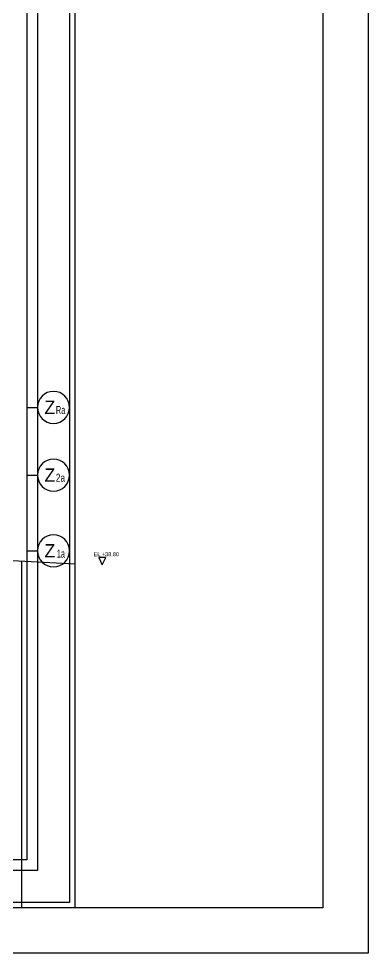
# Model space of a CAD drawing. Extents: x -430745 to 210250, y 0 to 148500.
# Drawn here: x 177484 to 210250, y 0 to 87614 of the extents above; entities that cross this region are included whole.
import ezdxf
from ezdxf.enums import TextEntityAlignment as Align

# ---------------------------------------------------------------- set-up
doc = ezdxf.new("R2010")
doc.units = 0
doc.header["$LTSCALE"] = 250
doc.header["$MEASUREMENT"] = 0
doc.linetypes.add('ACAD_ISO05W100', pattern=[33, 24, -3, 0, -3, 0, -3])
for name, color, linetype in [('# 레벨 계획', 193, 'CONTINUOUS'), ('A-DIM', 7, 'CONTINUOUS'), ('A-SITE', 2, 'ACAD_ISO05W100'), ('A-SYM-BUB', 3, 'CONTINUOUS')]:
    doc.layers.add(name, color=color, linetype=linetype)
doc.layers.add('NOPLOT', color=193, linetype='CONTINUOUS', plot=False)
doc.styles.add('Gtx', font='')
doc.styles.get('Gtx').set_extended_font_data('Dotum')

# ---------------------------------------------------------------- blocks, each defined once
blk = doc.blocks.new('A-CEN-WEST2')
at = {"layer": 'A-SYM-BUB', "color": 7, "elevation": 0}
for points in [[(14394265.5, -407475.9), (14395265.5, -407475.9, 1), (14398265.5, -407475.9, 1), (14395265.5, -407475.9, 0)], [(14394265.5, -413825.9), (14395265.5, -413825.9, 1), (14398265.5, -413825.9, 1), (14395265.5, -413825.9, 0)], [(14394265.2, -420925.9), (14395265.2, -420925.9, 1), (14398265.2, -420925.9, 1), (14395265.2, -420925.9, 0)]]:
    blk.add_lwpolyline(points, format="xyb", dxfattribs=at)
at = {"layer": 'A-SYM-BUB', "style": 'Gtx'}
for p in [(14396915.5, -408100, 0), (14396915.5, -414450, 0), (14396915.7, -421550, 0)]:
    blk.add_text('Z', height=1250, dxfattribs=at).set_placement(p, align=Align.RIGHT)
for s, width, p in [('Ra', 0.6, (14396985.9, -408100, 0)), ('2a', 0.8, (14396978.5, -414450, 0))]:
    blk.add_text(s, height=750, dxfattribs=dict(at, width=width)).set_placement(p)
at = {"layer": 'A-SYM-BUB', "color": 3, "style": 'Gtx', "width": 0.7}
blk.add_text('1a', height=750, dxfattribs=at).set_placement((14397069.3, -421560.6, 0))
blk = doc.blocks.new('A$C4f5f1e8d')
at = {"layer": 'NOPLOT', "elevation": 0}
blk.add_lwpolyline([(145081, 0), (145418, 675), (144743, 675), (145081, 0)], dxfattribs=at)
at = {"layer": 'NOPLOT', "style": 'Gtx'}
blk.add_text('EL +38.80', height=375, rotation=360, dxfattribs=at).set_placement((144264, 799))

msp = doc.modelspace()

# ---------------------------------------------------------------- linework, layer by layer
at = {"layer": 'A-SITE', "linetype": 'Continuous', "elevation": 0}
msp.add_lwpolyline([(39095.3, 37428.9), (53648, 37428.9), (69095.2, 37278.9), (70695.2, 37278.9), (85295.2, 37028.9), (85295.2, 37028.9), (94785.3, 37028.9), (94785.3, 36928.9), (106705.3, 36928.9), (106705.3, 37028.9), (116195.3, 37028.9), (131795.2, 37028.9), (143795.3, 37028.9), (143795.3, 37128.9), (145795.3, 37128.9), (145795.3, 37028.9), (147845.3, 37028.9), (149645.3, 36928.9), (175087.2, 36928.9), (182750, 36503.2)], dxfattribs=at)
at = {"layer": 'NOPLOT'}
for points in [[(0, 148500), (210250, 148500), (210250, 0), (0, 0)], [(206000, 4250), (7750, 4250), (7750, 144250), (206000, 144250)], [(8250, 143750), (182250, 143750), (182250, 4750), (8250, 4750)], [(11250, 140750), (179250, 140750), (179250, 7750), (11250, 7750)], [(12250, 139750), (178250, 139750), (178250, 8750), (12250, 8750)]]:
    msp.add_lwpolyline(points, close=True, dxfattribs=at)
for points in [[(182750, 144250), (182750, 4250)], [(177750, 36728.9), (177750, 4250)]]:
    msp.add_lwpolyline(points, dxfattribs=at)

# ---------------------------------------------------------------- block references
at = {"layer": '# 레벨 계획'}
msp.add_blockref('A$C4f5f1e8d', (40241.5, 36428.9), dxfattribs=at)
at = {"layer": 'A-DIM'}
msp.add_blockref('A-CEN-WEST2', (-14216015.2, 458654.8), dxfattribs=at)

doc.saveas('drawing.dxf')
